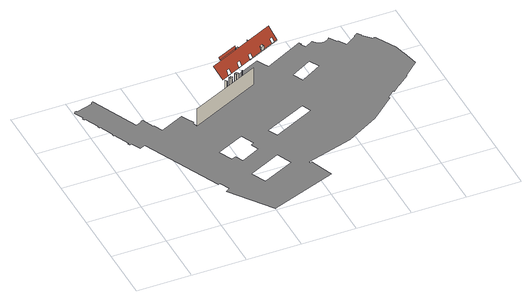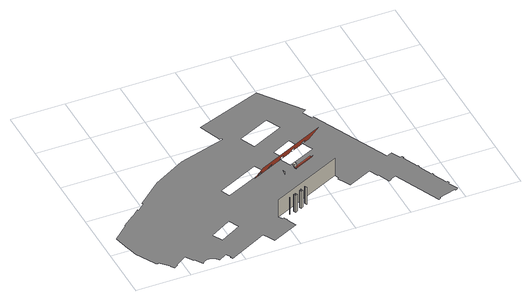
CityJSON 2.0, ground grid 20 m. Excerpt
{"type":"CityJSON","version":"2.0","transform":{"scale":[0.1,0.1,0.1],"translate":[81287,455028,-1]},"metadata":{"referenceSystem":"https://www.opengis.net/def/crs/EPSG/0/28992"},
"CityObjects":{
"building1":{"type":"Building","attributes":{"Volume":104797.07,"Dakoppervlakte":8542.52,"Muuroppervlakte":13883.88,"Vloeroppervlakte":5073.26,"hoogte_Z_max_in_m_NAP":34.28,"GEB_DOEL":"kantoorfunctie - kantoorfunctie,woonfunctie","yearOfConstruction":1620,"measuredHeight":34.75},"children":["building1-1","building1-2"],"geometry":[{"type":"MultiSurface","lod":"2","boundaries":[[[0,1,2,3]],[[4,5,6,7]],[[8,9,5,4]],[[10,11,9,8]],[[12,13,14,15]],[[16,17,12,15,18]],[[19,20,21,22]],[[23,24,20,19]],[[25,26,24,23]],[[27,28,26,25]],[[22,21,29,30]],[[31,32,27,25,23,19,22,30]],[[32,33,28,27]],[[31,34,33,32]],[[30,29,34,31]],[[35,36,37,38,39,40,41,42,43,44,45,46,47,48,49,50,0,3,51,52,53,54,55,56,57,58,59,60,61,62,63,64,65,66,67,68,69,70,71,72,73,74,75,76,77,78,79,80,81,82,83,84,85,86,87,88,89,90,91,92,93,94,95,96,97,98,99,100,101,102,103,104,105,106,107,108,109,110,111,112,113,114,115,116,117,118,119,120,121,122,123,124,125,126,127,128,129,130,131,132,133,134,135,136,137,138,139,140,141,142],[143,144,145,146],[147,148,149,150],[151,152,153,154,155,156,157,158],[159,160,161,162]],[[163,164,165]],[[166,167,164,163]],[[166,163,165,168]],[[169,170,171,172]],[[173,174,170,169]],[[13,12,175]],[[176,177,174,173]],[[175,12,17,178]],[[168,167,166]],[[178,17,16]],[[179,180,177,176]],[[172,171,181,182]],[[183,184,179,176,173,169,172,182]],[[184,185,180,179]],[[183,186,185,184]],[[182,181,186,183]],[[187,188,189,190,191],[192,193,194,195],[196,197,198,199],[200,201,202,203],[204,205,206,207],[208,209,210,211]],[[212,213,214,215]],[[216,217,213,212]],[[218,190,189,219]],[[220,221,222]],[[195,194,223]],[[223,224,192,195]]],"semantics":{"surfaces":[{"type":"WallSurface"},{"type":"RoofSurface"},{"type":"GroundSurface"}],"values":[0,0,0,0,1,1,0,0,0,0,0,2,0,0,0,2,null,null,null,0,0,0,0,0,null,0,0,0,2,0,0,0,1,0,0,0,null,null,null]}}]},
"building1-1":{"type":"BuildingInstallation","parents":["building1"],"geometry":[{"type":"MultiSurface","lod":"2","boundaries":[[[166,163,165,168]],[[166,167,164,163]],[[168,167,166]],[[163,164,165]]],"semantics":{"surfaces":[{"type":"RoofSurface"},{"type":"WallSurface"}],"values":[0,1,1,1]}}]},
"building1-2":{"type":"BuildingInstallation","parents":["building1"],"geometry":[{"type":"MultiSurface","lod":"2","boundaries":[[[223,224,192,195]],[[223,194,193,224]],[[195,194,223]],[[224,193,192]]],"semantics":{"surfaces":[{"type":"RoofSurface"},{"type":"WallSurface"}],"values":[0,1,1,1]}}]}
},
"vertices":[
[347,515,5],[347,515,76],[608,638,76],[608,638,5],[498,608,5],[498,608,76],[499,607,76],[499,607,5],[499,609,5],[499,609,76],[495,616,5],[495,616,76],[541,632,183],[540,636,191],[467,602,191],[469,598,183],[545,625,183],[544,626,183],[473,591,183],[516,617,5],[516,617,76],[513,624,76],[513,624,5],[517,617,5],[517,617,76],[517,616,5],[517,616,76],[524,619,5],[524,619,76],[521,628,76],[521,628,5],[525,621,5],[524,620,5],[524,620,76],[525,621,76],[188,612,5],[189,615,5],[191,616,5],[193,615,5],[195,617,5],[196,617,5],[215,573,5],[217,574,5],[232,540,5],[321,582,5],[338,547,5],[340,548,5],[346,536,5],[345,536,5],[345,535,5],[339,532,5],[600,655,5],[594,652,5],[593,653,5],[587,664,5],[590,665,5],[573,701,5],[672,748,5],[689,713,5],[690,713,5],[695,703,5],[838,777,5],[842,768,5],[839,767,5],[849,748,5],[880,767,5],[883,761,5],[888,756,5],[895,751,5],[901,748,5],[909,747,5],[916,747,5],[923,749,5],[930,753,5],[937,759,5],[956,731,5],[959,732,5],[978,702,5],[1022,732,5],[1020,734,5],[1033,742,5],[1044,730,5],[1042,728,5],[1071,696,5],[1075,699,5],[1078,697,5],[1079,697,5],[1081,694,5],[1120,625,5],[1129,588,5],[1131,584,5],[1131,583,5],[1144,521,5],[1088,471,5],[1089,469,5],[1049,436,5],[1048,437,5],[1017,410,5],[1014,414,5],[985,390,5],[989,386,5],[898,306,5],[779,239,5],[604,187,5],[606,180,5],[613,183,5],[644,97,5],[400,7,5],[291,158,5],[306,169,5],[288,206,5],[282,203,5],[146,492,5],[126,484,5],[111,519,5],[107,517,5],[104,516,5],[100,523,5],[103,525,5],[78,582,5],[75,581,5],[72,588,5],[75,590,5],[53,640,5],[49,639,5],[46,646,5],[50,648,5],[26,701,5],[21,698,5],[17,706,5],[23,709,5],[7,745,5],[10,751,5],[15,753,5],[17,752,5],[18,749,5],[80,767,5],[79,770,5],[80,772,5],[85,775,5],[87,774,5],[166,600,5],[189,610,5],[846,637,5],[827,672,5],[751,630,5],[768,593,5],[723,435,5],[708,468,5],[552,394,5],[568,361,5],[395,314,5],[409,286,5],[479,321,5],[466,348,5],[479,354,5],[457,402,5],[356,355,5],[379,307,5],[406,207,5],[430,155,5],[549,210,5],[524,263,5],[534,620,194],[534,620,183],[537,612,194],[544,624,194],[544,624,183],[548,617,194],[542,629,5],[542,629,76],[538,636,76],[538,636,5],[543,629,5],[543,629,76],[541,632,181],[543,628,5],[543,628,76],[544,626,181],[550,631,5],[550,631,76],[546,640,76],[546,640,5],[550,633,5],[549,632,5],[549,632,76],[550,633,76],[410,521,232],[436,502,180],[563,562,180],[686,620,180],[663,640,232],[622,600,196],[626,592,181],[615,587,181],[612,595,196],[669,622,196],[672,614,181],[662,609,181],[659,617,196],[469,528,196],[473,520,181],[462,515,181],[459,523,196],[518,551,196],[522,543,181],[511,539,181],[508,546,196],[569,574,196],[572,567,181],[561,562,181],[558,569,196],[568,641,5],[568,641,76],[567,641,76],[567,641,5],[569,640,5],[569,640,76],[686,620,179],[563,562,179],[588,645,194],[588,645,183],[592,637,194],[615,587,196],[626,592,196]
]}
